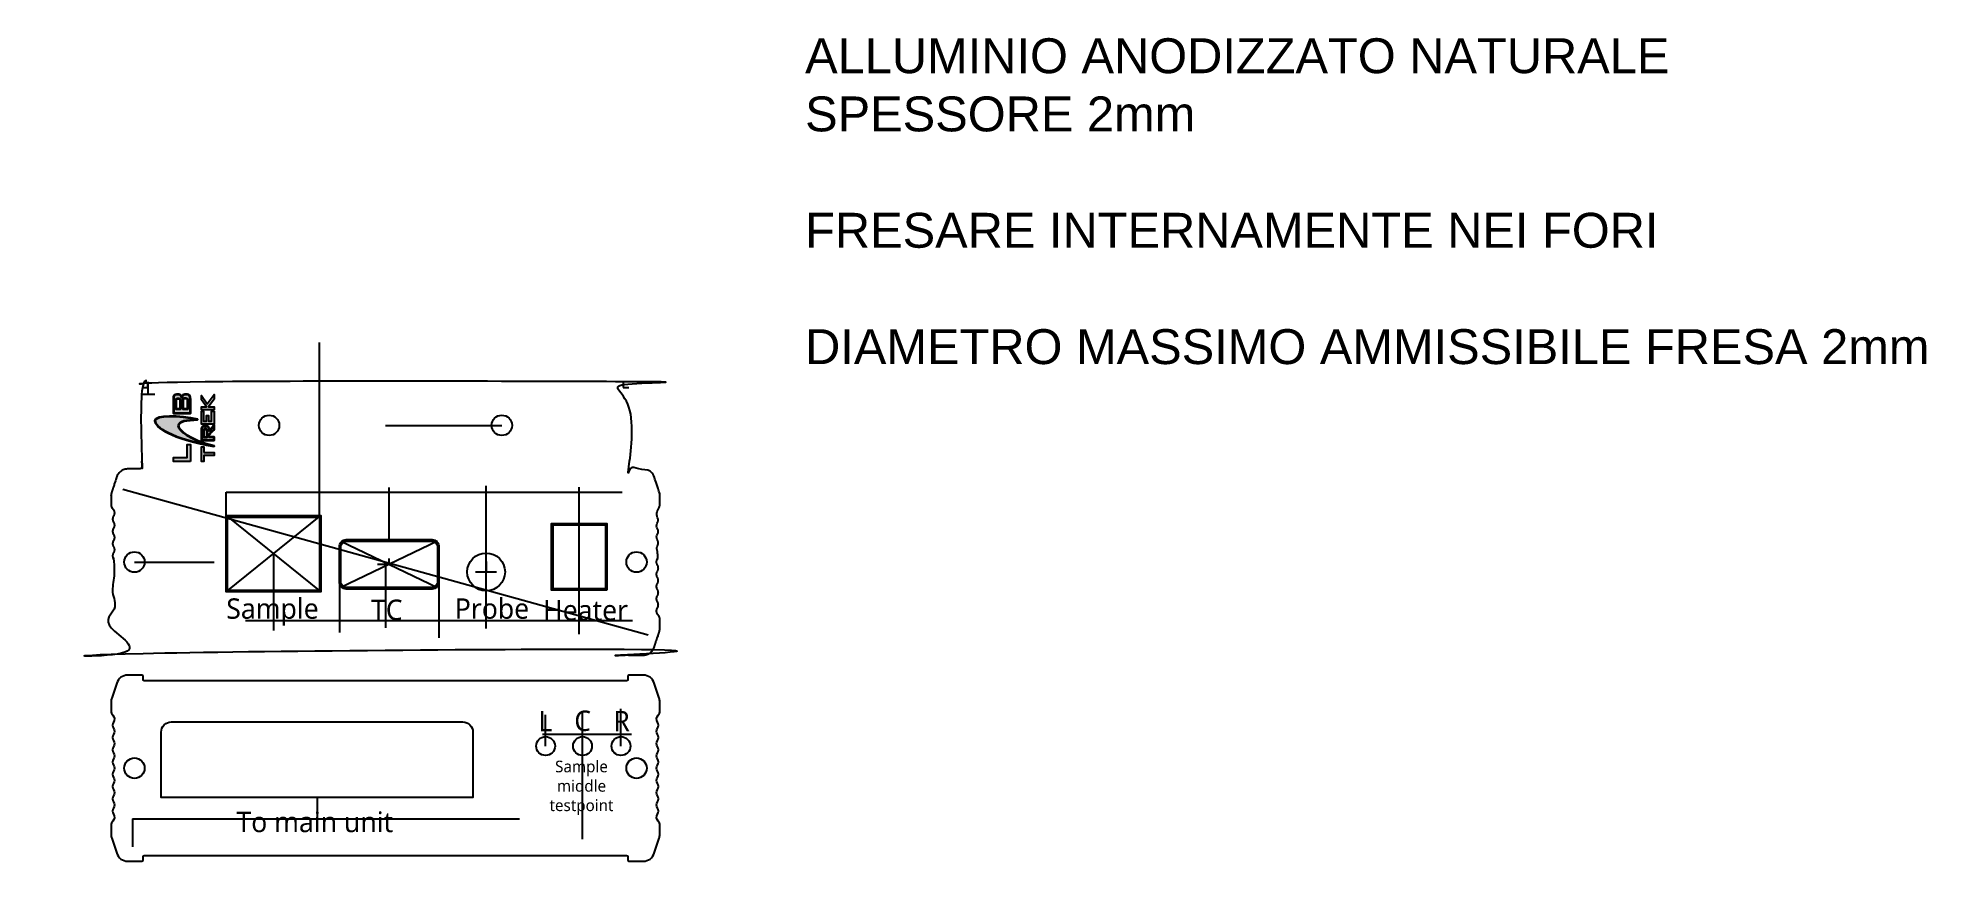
# Model space of a CAD drawing. Header units: millimetres. Extents: x -13 to 312, y 0 to 142.
import ezdxf

# ---------------------------------------------------------------- set-up
doc = ezdxf.new("R2010")
doc.units = ezdxf.units.MM
doc.header["$MEASUREMENT"] = 0
for name, color, linetype in [('ENGRAVE', 3, 'Continuous'), ('FRONT', 1, 'Continuous'), ('INCISIONS', 3, 'Continuous')]:
    doc.layers.add(name, color=color, linetype=linetype)
doc.styles.get("Standard").update_dxf_attribs({"font": 'arial.ttf'})

msp = doc.modelspace()

# ---------------------------------------------------------------- hatches: boundary and pattern name
at = {"layer": 'ENGRAVE'}
h = msp.add_hatch(color=256, dxfattribs=at)
h.dxf.hatch_style = 1
edge = h.paths.add_edge_path()
edge.add_spline(control_points=[(13.64, 79.37), (13.64, 79.95), (13.45, 80.24), (13.07, 80.24)], knot_values=[1, 1, 1, 1, 2, 2, 2, 2], weights=[1, 1, 1, 1], degree=3, periodic=0)
edge.add_spline(control_points=[(13.07, 80.24), (12.94, 80.24), (12.82, 80.24), (12.69, 80.24)], knot_values=[0, 0, 0, 0, 1, 1, 1, 1], weights=[1, 1, 1, 1], degree=3, periodic=0)
edge.add_spline(control_points=[(12.69, 80.24), (12.36, 80.24), (12.17, 80.06), (12.13, 79.71)], knot_values=[8, 8, 8, 8, 9, 9, 9, 9], weights=[1, 1, 1, 1], degree=3, periodic=0)
edge.add_spline(control_points=[(12.13, 79.71), (12.08, 80.05), (11.92, 80.22), (11.63, 80.22)], knot_values=[7, 7, 7, 7, 8, 8, 8, 8], weights=[1, 1, 1, 1], degree=3, periodic=0)
edge.add_spline(control_points=[(11.63, 80.22), (11.51, 80.22), (11.39, 80.22), (11.27, 80.22)], knot_values=[6, 6, 6, 6, 7, 7, 7, 7], weights=[1, 1, 1, 1], degree=3, periodic=0)
edge.add_spline(control_points=[(11.27, 80.22), (10.89, 80.22), (10.7, 80), (10.7, 79.55)], knot_values=[5, 5, 5, 5, 6, 6, 6, 6], weights=[1, 1, 1, 1], degree=3, periodic=0)
edge.add_spline(control_points=[(10.7, 79.55), (10.7, 78.72), (10.7, 77.88), (10.7, 77.04)], knot_values=[4, 4, 4, 4, 5, 5, 5, 5], weights=[1, 1, 1, 1], degree=3, periodic=0)
edge.add_spline(control_points=[(10.7, 77.04), (11.68, 77.04), (12.66, 77.04), (13.64, 77.04)], knot_values=[3, 3, 3, 3, 4, 4, 4, 4], weights=[1, 1, 1, 1], degree=3, periodic=0)
edge.add_spline(control_points=[(13.64, 77.04), (13.64, 77.81), (13.64, 78.59), (13.64, 79.37)], knot_values=[2, 2, 2, 2, 3, 3, 3, 3], weights=[1, 1, 1, 1], degree=3, periodic=0)
edge = h.paths.add_edge_path(flags=16)
edge.add_spline(control_points=[(13.07, 79.51), (13.1, 79.46), (13.11, 79.38), (13.11, 79.27)], knot_values=[6, 6, 6, 6, 7, 7, 7, 7], weights=[1, 1, 1, 1], degree=3, periodic=0)
edge.add_spline(control_points=[(13.11, 79.27), (13.11, 78.75), (13.11, 78.23), (13.11, 77.71)], knot_values=[5, 5, 5, 5, 6, 6, 6, 6], weights=[1, 1, 1, 1], degree=3, periodic=0)
edge.add_spline(control_points=[(13.11, 77.71), (12.86, 77.71), (12.61, 77.71), (12.37, 77.71)], knot_values=[4, 4, 4, 4, 5, 5, 5, 5], weights=[1, 1, 1, 1], degree=3, periodic=0)
edge.add_spline(control_points=[(12.37, 77.71), (12.37, 78.23), (12.37, 78.75), (12.37, 79.27)], knot_values=[3, 3, 3, 3, 4, 4, 4, 4], weights=[1, 1, 1, 1], degree=3, periodic=0)
edge.add_spline(control_points=[(12.37, 79.27), (12.37, 79.38), (12.38, 79.46), (12.41, 79.51)], knot_values=[2, 2, 2, 2, 3, 3, 3, 3], weights=[1, 1, 1, 1], degree=3, periodic=0)
edge.add_spline(control_points=[(12.41, 79.51), (12.44, 79.57), (12.52, 79.6), (12.63, 79.6)], knot_values=[1, 1, 1, 1, 2, 2, 2, 2], weights=[1, 1, 1, 1], degree=3, periodic=0)
edge.add_spline(control_points=[(12.63, 79.6), (12.7, 79.6), (12.78, 79.6), (12.85, 79.6)], knot_values=[0, 0, 0, 0, 1, 1, 1, 1], weights=[1, 1, 1, 1], degree=3, periodic=0)
edge.add_spline(control_points=[(12.85, 79.6), (12.96, 79.6), (13.03, 79.57), (13.07, 79.51)], knot_values=[7, 7, 7, 7, 8, 8, 8, 8], weights=[1, 1, 1, 1], degree=3, periodic=0)
edge = h.paths.add_edge_path(flags=16)
edge.add_spline(control_points=[(11.67, 79.58), (11.81, 79.58), (11.88, 79.48), (11.88, 79.27)], knot_values=[5, 5, 5, 5, 6, 6, 6, 6], weights=[1, 1, 1, 1], degree=3, periodic=0)
edge.add_spline(control_points=[(11.88, 79.27), (11.88, 78.75), (11.88, 78.23), (11.88, 77.71)], knot_values=[4, 4, 4, 4, 5, 5, 5, 5], weights=[1, 1, 1, 1], degree=3, periodic=0)
edge.add_spline(control_points=[(11.88, 77.71), (11.65, 77.71), (11.41, 77.71), (11.18, 77.71)], knot_values=[3, 3, 3, 3, 4, 4, 4, 4], weights=[1, 1, 1, 1], degree=3, periodic=0)
edge.add_spline(control_points=[(11.18, 77.71), (11.18, 78.23), (11.18, 78.75), (11.18, 79.27)], knot_values=[2, 2, 2, 2, 3, 3, 3, 3], weights=[1, 1, 1, 1], degree=3, periodic=0)
edge.add_spline(control_points=[(11.18, 79.27), (11.18, 79.48), (11.25, 79.58), (11.39, 79.58)], knot_values=[1, 1, 1, 1, 2, 2, 2, 2], weights=[1, 1, 1, 1], degree=3, periodic=0)
edge.add_spline(control_points=[(11.39, 79.58), (11.48, 79.58), (11.58, 79.58), (11.67, 79.58)], knot_values=[0, 0, 0, 0, 1, 1, 1, 1], weights=[1, 1, 1, 1], degree=3, periodic=0)
h.paths.add_polyline_path([(17.68, 78.13), (16.72, 78.13), (17.68, 79.44), (17.68, 80.25), (16.53, 78.63), (15.51, 80.07), (15.51, 79.34), (16.41, 78.13), (15.51, 78.13), (15.51, 77.62), (17.68, 77.62)])
h.paths.add_polyline_path([(15.88, 77.37), (15.51, 77.37), (15.51, 75.15), (17.68, 75.15), (17.68, 77.39), (17.27, 77.39), (17.27, 75.65), (16.73, 75.65), (16.73, 76.65), (16.36, 76.65), (16.36, 75.65), (15.88, 75.65)])
edge = h.paths.add_edge_path()
edge.add_spline(control_points=[(11.6, 74.87), (11.6, 75.77), (13.05, 75.8), (14.85, 75.92)], knot_values=[3, 3, 3, 3, 4, 4, 4, 4], degree=3, periodic=0)
edge.add_spline(control_points=[(14.85, 75.92), (11.78, 76.73), (7.51, 76.67), (7.51, 75.71), (7.51, 74.75), (10.17, 72.64), (17.73, 71.34)], knot_values=[1, 1, 1, 1, 2, 2, 2, 3, 3, 3, 3], degree=3, periodic=0)
edge.add_spline(control_points=[(17.73, 71.34), (13.43, 72.48), (11.6, 73.97), (11.6, 74.87)], knot_values=[0, 0, 0, 0, 1, 1, 1, 1], degree=3, periodic=0)
edge = h.paths.add_edge_path(flags=17)
edge.add_spline(control_points=[(16.86, 74.26), (16.86, 74.59), (16.72, 74.75), (16.44, 74.75)], knot_values=[0, 0, 0, 0, 1, 1, 1, 1], weights=[1, 1, 1, 1], degree=3, periodic=0)
edge.add_spline(control_points=[(16.44, 74.75), (16.27, 74.75), (16.1, 74.75), (15.93, 74.75)], knot_values=[11, 11, 11, 11, 12, 12, 12, 12], weights=[1, 1, 1, 1], degree=3, periodic=0)
edge.add_spline(control_points=[(15.93, 74.75), (15.65, 74.75), (15.51, 74.59), (15.51, 74.26)], knot_values=[10, 10, 10, 10, 11, 11, 11, 11], weights=[1, 1, 1, 1], degree=3, periodic=0)
edge.add_spline(control_points=[(15.51, 74.26), (15.51, 73.64), (15.51, 73.02), (15.51, 72.4)], knot_values=[9, 9, 9, 9, 10, 10, 10, 10], weights=[1, 1, 1, 1], degree=3, periodic=0)
edge.add_spline(control_points=[(15.51, 72.4), (16.23, 72.4), (16.96, 72.4), (17.68, 72.4)], knot_values=[8, 8, 8, 8, 9, 9, 9, 9], weights=[1, 1, 1, 1], degree=3, periodic=0)
edge.add_spline(control_points=[(17.68, 72.4), (17.68, 72.57), (17.68, 72.73), (17.68, 72.9)], knot_values=[7, 7, 7, 7, 8, 8, 8, 8], weights=[1, 1, 1, 1], degree=3, periodic=0)
edge.add_spline(control_points=[(17.68, 72.9), (17.41, 72.9), (17.13, 72.9), (16.86, 72.9)], knot_values=[6, 6, 6, 6, 7, 7, 7, 7], weights=[1, 1, 1, 1], degree=3, periodic=0)
edge.add_spline(control_points=[(16.86, 72.9), (16.86, 73.06), (16.86, 73.22), (16.86, 73.38)], knot_values=[5, 5, 5, 5, 6, 6, 6, 6], weights=[1, 1, 1, 1], degree=3, periodic=0)
edge.add_spline(control_points=[(16.86, 73.38), (17.13, 73.67), (17.41, 73.96), (17.68, 74.25)], knot_values=[4, 4, 4, 4, 5, 5, 5, 5], weights=[1, 1, 1, 1], degree=3, periodic=0)
edge.add_spline(control_points=[(17.68, 74.25), (17.68, 74.49), (17.68, 74.74), (17.68, 74.98)], knot_values=[3, 3, 3, 3, 4, 4, 4, 4], weights=[1, 1, 1, 1], degree=3, periodic=0)
edge.add_spline(control_points=[(17.68, 74.98), (17.41, 74.64), (17.13, 74.31), (16.86, 73.98)], knot_values=[2, 2, 2, 2, 3, 3, 3, 3], weights=[1, 1, 1, 1], degree=3, periodic=0)
edge.add_spline(control_points=[(16.86, 73.98), (16.86, 74.07), (16.86, 74.17), (16.86, 74.26)], knot_values=[1, 1, 1, 1, 2, 2, 2, 2], weights=[1, 1, 1, 1], degree=3, periodic=0)
edge = h.paths.add_edge_path(flags=16)
edge.add_spline(control_points=[(16.49, 74.03), (16.49, 74.11), (16.48, 74.17), (16.46, 74.2)], knot_values=[5, 5, 5, 5, 6, 6, 6, 6], weights=[1, 1, 1, 1], degree=3, periodic=0)
edge.add_spline(control_points=[(16.46, 74.2), (16.44, 74.24), (16.39, 74.26), (16.32, 74.26)], knot_values=[6, 6, 6, 6, 7, 7, 7, 7], weights=[1, 1, 1, 1], degree=3, periodic=0)
edge.add_spline(control_points=[(16.32, 74.26), (16.23, 74.26), (16.14, 74.26), (16.05, 74.26)], knot_values=[7, 7, 7, 7, 8, 8, 8, 8], weights=[1, 1, 1, 1], degree=3, periodic=0)
edge.add_spline(control_points=[(16.05, 74.26), (15.98, 74.26), (15.93, 74.24), (15.9, 74.2)], knot_values=[0, 0, 0, 0, 1, 1, 1, 1], weights=[1, 1, 1, 1], degree=3, periodic=0)
edge.add_spline(control_points=[(15.9, 74.2), (15.89, 74.17), (15.88, 74.11), (15.88, 74.03)], knot_values=[1, 1, 1, 1, 2, 2, 2, 2], weights=[1, 1, 1, 1], degree=3, periodic=0)
edge.add_spline(control_points=[(15.88, 74.03), (15.88, 73.66), (15.88, 73.28), (15.88, 72.9)], knot_values=[2, 2, 2, 2, 3, 3, 3, 3], weights=[1, 1, 1, 1], degree=3, periodic=0)
edge.add_spline(control_points=[(15.88, 72.9), (16.08, 72.9), (16.29, 72.9), (16.49, 72.9)], knot_values=[3, 3, 3, 3, 4, 4, 4, 4], weights=[1, 1, 1, 1], degree=3, periodic=0)
edge.add_spline(control_points=[(16.49, 72.9), (16.49, 73.28), (16.49, 73.66), (16.49, 74.03)], knot_values=[4, 4, 4, 4, 5, 5, 5, 5], weights=[1, 1, 1, 1], degree=3, periodic=0)
h.paths.add_polyline_path([(15.9, 71.25), (15.51, 71.25), (15.51, 68.75), (15.9, 68.75), (15.9, 69.74), (17.68, 69.74), (17.68, 70.25), (15.9, 70.25)])
h.paths.add_polyline_path([(13.64, 71.64), (13.09, 71.64), (13.09, 69.43), (10.7, 69.43), (10.7, 68.75), (13.64, 68.75)])

# ---------------------------------------------------------------- linework, layer by layer
for p, q in [((35.81, 59.18), (35.81, 89.18)), ((5.3, 81.44), (6.3, 81.44)), ((6.3, 81.44), (6.3, 82.44)), ((6.3, 82.44), (6.3, 80.26)), ((88, 82.44), (88, 81.44)), ((88, 81.44), (89, 81.44)), ((7.49, 80.26), (5.3, 80.26)), ((47.15, 74.94), (67.15, 74.94)), ((2, 63.94), (92.3, 38.94)), ((19.74, 59.43), (19.74, 63.43)), ((19.74, 63.43), (87.82, 63.43)), ((47.78, 55.29), (47.78, 64.26)), ((64.45, 40.01), (64.45, 64.55)), ((80.45, 39.03), (80.45, 64.31)), ((19.74, 46.29), (36.06, 59.43)), ((19.74, 59.43), (36.06, 46.29)), ((76.15, 57.84), (75.69, 57.84)), ((75.95, 57.64), (75.95, 57.93)), ((27.9, 52.86), (27.9, 39.64)), ((39.48, 55.04), (56.08, 47.05)), ((56.08, 55.04), (39.48, 47.05)), ((47.78, 51.04), (47.78, 52.03)), ((4, 51.44), (17.72, 51.44)), ((39.23, 49.25), (39.23, 39.31)), ((47.78, 51.04), (45.77, 51.04)), ((47.15, 51.44), (47.15, 40.11)), ((56.33, 48.9), (56.33, 38.42)), ((62.65, 49.74), (66.25, 49.74)), ((64.45, 51.54), (64.45, 49.74)), ((19.99, 46.61), (19.99, 46.8)), ((20.24, 46.61), (19.99, 46.61)), ((35.56, 46.61), (35.81, 46.61)), ((35.81, 46.61), (35.81, 46.8)), ((84.75, 46.84), (84.99, 46.84)), ((84.95, 47.04), (84.95, 46.82)), ((23.08, 41.38), (89.59, 41.38)), ((87.63, 19.8), (87.63, 26.22)), ((74.67, 19.8), (74.67, 25.15)), ((81.02, 3.81), (81.02, 25.67)), ((74.15, 21.86), (89.43, 21.86)), ((35.39, 10.95), (35.39, 5.56)), ((3.65, 7.31), (70.16, 7.31)), ((3.65, 7.31), (3.65, 2.5))]:
    msp.add_line(p, q)
for points in [[(19.99, 59.18), (35.81, 59.18), (35.81, 46.54), (19.99, 46.54)], [(84.95, 46.84), (75.95, 46.84), (75.95, 57.84), (84.95, 57.84)]]:
    msp.add_lwpolyline(points, close=True)
msp.add_lwpolyline([(40.42, 47.05, -0.414214), (39.48, 48.04), (39.48, 54.04, -0.414214), (40.42, 55.04), (55.14, 55.04, -0.414214), (56.08, 54.04), (56.08, 48.04, -0.414214), (55.14, 47.05)], format="xyb", close=True)
for p, q in [((13.64, 77.04), (13.64, 77.04)), ((15.88, 74.03), (15.88, 74.03)), ((16.86, 74.26), (16.86, 74.26)), ((17.68, 72.4), (17.68, 72.4))]:
    msp.add_line(p, q, dxfattribs=at)
for points in [[(17.68, 77.62), (15.51, 77.62), (15.51, 78.13), (16.41, 78.13), (15.51, 79.34), (15.51, 80.07), (16.53, 78.63), (17.68, 80.25), (17.68, 79.44), (16.72, 78.13), (17.68, 78.13), (17.68, 77.62)], [(17.68, 75.15), (15.51, 75.15), (15.51, 77.37), (15.88, 77.37), (15.88, 75.65), (16.36, 75.65), (16.36, 76.65), (16.73, 76.65), (16.73, 75.65), (17.27, 75.65), (17.27, 77.39), (17.68, 77.39), (17.68, 75.15)], [(13.64, 68.75), (10.7, 68.75), (10.7, 69.43), (13.09, 69.43), (13.09, 71.64), (13.64, 71.64), (13.64, 68.75)], [(15.9, 70.25), (17.68, 70.25), (17.68, 69.74), (15.9, 69.74), (15.9, 68.75), (15.51, 68.75), (15.51, 71.25), (15.9, 71.25), (15.9, 70.25)]]:
    msp.add_lwpolyline(points, close=True, dxfattribs=at)
at = {"layer": 'ENGRAVE', "lineweight": 35}
for points, knots in [([(12.69, 80.24), (12.82, 80.24), (12.94, 80.24), (13.07, 80.24), (13.45, 80.24), (13.64, 79.95), (13.64, 79.37), (13.64, 78.59), (13.64, 77.81), (13.64, 77.04), (12.66, 77.04), (11.68, 77.04), (10.7, 77.04), (10.7, 77.88), (10.7, 78.72), (10.7, 79.55), (10.7, 80), (10.89, 80.22), (11.27, 80.22), (11.39, 80.22), (11.51, 80.22), (11.63, 80.22), (11.92, 80.22), (12.08, 80.05), (12.13, 79.71), (12.17, 80.06), (12.36, 80.24), (12.69, 80.24)], [0, 0, 0, 0, 1, 1, 1, 2, 2, 2, 3, 3, 3, 4, 4, 4, 5, 5, 5, 6, 6, 6, 7, 7, 7, 8, 8, 8, 9, 9, 9, 9]), ([(11.67, 79.58), (11.58, 79.58), (11.48, 79.58), (11.39, 79.58), (11.25, 79.58), (11.18, 79.48), (11.18, 79.27), (11.18, 78.75), (11.18, 78.23), (11.18, 77.71), (11.41, 77.71), (11.65, 77.71), (11.88, 77.71), (11.88, 78.23), (11.88, 78.75), (11.88, 79.27), (11.88, 79.48), (11.81, 79.58), (11.67, 79.58)], [0, 0, 0, 0, 1, 1, 1, 2, 2, 2, 3, 3, 3, 4, 4, 4, 5, 5, 5, 6, 6, 6, 6]), ([(12.85, 79.6), (12.78, 79.6), (12.7, 79.6), (12.63, 79.6), (12.52, 79.6), (12.44, 79.57), (12.41, 79.51), (12.38, 79.46), (12.37, 79.38), (12.37, 79.27), (12.37, 78.75), (12.37, 78.23), (12.37, 77.71), (12.61, 77.71), (12.86, 77.71), (13.11, 77.71), (13.11, 78.23), (13.11, 78.75), (13.11, 79.27), (13.11, 79.38), (13.1, 79.46), (13.07, 79.51), (13.03, 79.57), (12.96, 79.6), (12.85, 79.6)], [0, 0, 0, 0, 1, 1, 1, 2, 2, 2, 3, 3, 3, 4, 4, 4, 5, 5, 5, 6, 6, 6, 7, 7, 7, 8, 8, 8, 8]), ([(11.6, 74.87), (11.6, 73.97), (13.43, 72.48), (17.73, 71.34), (10.17, 72.64), (7.51, 74.75), (7.51, 75.71), (7.51, 76.67), (11.78, 76.73), (14.85, 75.92), (13.05, 75.8), (11.6, 75.77), (11.6, 74.87)], [0, 0, 0, 0, 1, 1, 1, 2, 2, 2, 3, 3, 3, 4, 4, 4, 4]), ([(16.44, 74.75), (16.72, 74.75), (16.86, 74.59), (16.86, 74.26), (16.86, 74.17), (16.86, 74.07), (16.86, 73.98), (17.13, 74.31), (17.41, 74.64), (17.68, 74.98), (17.68, 74.74), (17.68, 74.49), (17.68, 74.25), (17.41, 73.96), (17.13, 73.67), (16.86, 73.38), (16.86, 73.22), (16.86, 73.06), (16.86, 72.9), (17.13, 72.9), (17.41, 72.9), (17.68, 72.9), (17.68, 72.73), (17.68, 72.57), (17.68, 72.4), (16.96, 72.4), (16.23, 72.4), (15.51, 72.4), (15.51, 73.02), (15.51, 73.64), (15.51, 74.26), (15.51, 74.59), (15.65, 74.75), (15.93, 74.75), (16.1, 74.75), (16.27, 74.75), (16.44, 74.75)], [0, 0, 0, 0, 1, 1, 1, 2, 2, 2, 3, 3, 3, 4, 4, 4, 5, 5, 5, 6, 6, 6, 7, 7, 7, 8, 8, 8, 9, 9, 9, 10, 10, 10, 11, 11, 11, 12, 12, 12, 12]), ([(16.05, 74.26), (15.98, 74.26), (15.93, 74.24), (15.9, 74.2), (15.89, 74.17), (15.88, 74.11), (15.88, 74.03), (15.88, 73.66), (15.88, 73.28), (15.88, 72.9), (16.08, 72.9), (16.29, 72.9), (16.49, 72.9), (16.49, 73.28), (16.49, 73.66), (16.49, 74.03), (16.49, 74.11), (16.48, 74.17), (16.46, 74.2), (16.44, 74.24), (16.39, 74.26), (16.32, 74.26), (16.23, 74.26), (16.14, 74.26), (16.05, 74.26), (16.14, 74.26), (16.23, 74.26), (16.32, 74.26)], [0, 0, 0, 0, 1, 1, 1, 2, 2, 2, 3, 3, 3, 4, 4, 4, 5, 5, 5, 6, 6, 6, 7, 7, 7, 8, 8, 8, 9, 9, 9, 9])]:
    msp.add_open_spline(points, degree=3, knots=knots, dxfattribs=at)
at = {"layer": 'FRONT'}
for points in [[(19.74, 59.43), (36.06, 59.43), (36.06, 46.29), (19.74, 46.29)], [(85.2, 46.59), (75.7, 46.59), (75.7, 58.09), (85.2, 58.09)]]:
    msp.add_lwpolyline(points, close=True, dxfattribs=at)
for points in [[(40.42, 46.8, -0.414214), (39.23, 48.05), (39.23, 54.04, -0.414214), (40.42, 55.29), (55.15, 55.29, -0.414214), (56.33, 54.04), (56.33, 48.05, -0.414214), (55.15, 46.8)], [(10.34, 23.95), (60.44, 23.95, -0.414214), (62.19, 22.2), (62.19, 10.95), (8.59, 10.95), (8.59, 22.2, -0.414214)]]:
    msp.add_lwpolyline(points, format="xyb", close=True, dxfattribs=at)
for centre, radius in [((27.15, 74.94), 1.75), ((67.15, 74.94), 1.75), ((4, 51.44), 1.75), ((64.45, 49.74), 3.25), ((90.3, 51.44), 1.75), ((74.67, 19.8), 1.62), ((81.02, 19.8), 1.62), ((87.63, 19.8), 1.62), ((4, 16), 1.75), ((90.3, 16), 1.75)]:
    msp.add_circle(centre, radius, dxfattribs=at)
at = {"layer": 'FRONT', "lineweight": 25}
msp.add_rational_spline([(89, 35.44), (88.89, 35.44), (88.8, 35.53), (88.8, 35.64), (88.8, 35.64), (88.8, 36.24), (88.8, 36.24), (88.8, 36.36), (88.71, 36.44), (88.6, 36.44), (88.6, 36.44), (5.7, 36.44), (5.7, 36.44), (5.59, 36.44), (5.5, 36.36), (5.5, 36.24), (5.5, 36.24), (5.5, 35.64), (5.5, 35.64), (5.5, 35.53), (5.41, 35.44), (5.3, 35.44), (5.3, 35.44), (2.85, 35.44), (2.85, 35.44), (1.98, 35.44), (1.22, 36), (0.95, 36.82), (0.95, 36.82), (0.1, 39.39), (0.1, 39.39), (0.03, 39.59), (0, 39.8), (0, 40.02), (0, 40.02), (0, 41.64), (0, 41.64), (0, 41.9), (0.1, 42.14), (0.28, 42.33), (0.59, 42.66), (0.64, 43.16), (0.4, 43.54), (0.2, 43.87), (0.2, 44.27), (0.4, 44.6), (0.6, 44.92), (0.6, 45.33), (0.4, 45.65), (0.2, 45.97), (0.2, 46.38), (0.4, 46.7), (0.6, 47.03), (0.6, 47.43), (0.4, 47.76), (0.2, 48.08), (0.2, 48.49), (0.4, 48.81), (0.6, 49.13), (0.6, 49.54), (0.4, 49.86), (0.2, 50.19), (0.2, 50.6), (0.4, 50.92), (0.6, 51.24), (0.6, 51.65), (0.4, 51.97), (0.2, 52.29), (0.2, 52.7), (0.4, 53.03), (0.6, 53.35), (0.6, 53.76), (0.4, 54.08), (0.2, 54.4), (0.2, 54.81), (0.4, 55.13), (0.6, 55.46), (0.6, 55.86), (0.4, 56.19), (0.2, 56.51), (0.2, 56.92), (0.4, 57.24), (0.6, 57.56), (0.6, 57.97), (0.4, 58.29), (0.2, 58.62), (0.2, 59.02), (0.4, 59.35), (0.64, 59.73), (0.59, 60.23), (0.28, 60.56), (0.1, 60.75), (0, 60.99), (0, 61.25), (0, 61.25), (0, 62.87), (0, 62.87), (0, 63.09), (0.03, 63.3), (0.1, 63.5), (0.1, 63.5), (0.95, 66.07), (0.95, 66.07), (1.22, 66.89), (1.98, 67.44), (2.85, 67.44), (2.85, 67.44), (4.08, 67.44), (4.8, 67.44), (5.09, 67.44), (5.3, 67.65), (5.3, 67.94), (5.3, 72.44), (5.3, 76.94), (5.3, 81.44), (5.3, 82.03), (5.71, 82.44), (6.3, 82.44), (33.53, 82.44), (60.77, 82.44), (88, 82.44), (88.59, 82.44), (89, 82.03), (89, 81.44), (89, 76.94), (89, 72.44), (89, 67.94), (89, 67.65), (89.21, 67.44), (89.5, 67.44), (90.22, 67.44), (91.45, 67.44), (91.45, 67.44), (92.32, 67.44), (93.08, 66.89), (93.35, 66.07), (93.35, 66.07), (94.2, 63.5), (94.2, 63.5), (94.27, 63.3), (94.3, 63.09), (94.3, 62.87), (94.3, 62.87), (94.3, 61.25), (94.3, 61.25), (94.3, 60.99), (94.2, 60.75), (94.03, 60.56), (93.71, 60.23), (93.66, 59.73), (93.9, 59.35), (94.1, 59.02), (94.1, 58.62), (93.9, 58.29), (93.7, 57.97), (93.7, 57.56), (93.9, 57.24), (94.1, 56.92), (94.1, 56.51), (93.9, 56.19), (93.7, 55.86), (93.7, 55.46), (93.9, 55.13), (94.1, 54.81), (94.1, 54.4), (93.9, 54.08), (93.7, 53.76), (93.7, 53.35), (93.9, 53.03), (94.1, 52.7), (94.1, 52.29), (93.9, 51.97), (93.7, 51.65), (93.7, 51.24), (93.9, 50.92), (94.1, 50.6), (94.1, 50.19), (93.9, 49.86), (93.7, 49.54), (93.7, 49.13), (93.9, 48.81), (94.1, 48.49), (94.1, 48.08), (93.9, 47.76), (93.7, 47.43), (93.7, 47.03), (93.9, 46.7), (94.1, 46.38), (94.1, 45.97), (93.9, 45.65), (93.7, 45.33), (93.7, 44.92), (93.9, 44.6), (94.1, 44.27), (94.1, 43.87), (93.9, 43.54), (93.66, 43.16), (93.71, 42.66), (94.03, 42.33), (94.2, 42.14), (94.3, 41.9), (94.3, 41.64), (94.3, 41.64), (94.3, 40.02), (94.3, 40.02), (94.3, 39.8), (94.27, 39.59), (94.2, 39.39), (94.2, 39.39), (93.35, 36.82), (93.35, 36.82), (93.08, 36), (92.32, 35.44), (91.45, 35.44), (91.45, 35.44), (89, 35.44), (89, 35.44)], [1, 1, 1, 1, 1, 1, 1, 1, 1, 1, 1, 1, 1, 1, 1, 1, 1, 1, 1, 1, 1, 1, 1, 1, 1, 1, 1, 1, 1, 1, 1, 1, 1, 1, 1, 1, 1, 1, 1, 1, 1, 1, 1, 1, 1, 1, 1, 1, 1, 1, 1, 1, 1, 1, 1, 1, 1, 1, 1, 1, 1, 1, 1, 1, 1, 1, 1, 1, 1, 1, 1, 1, 1, 1, 1, 1, 1, 1, 1, 1, 1, 1, 1, 1, 1, 1, 1, 1, 1, 1, 1, 1, 1, 1, 1, 1, 1, 1, 1, 1, 1, 1, 1, 1, 1, 1, 1, 1, 1, 0.804737854124, 0.804737854124, 1, 1, 1, 1, 0.804737854124, 0.804737854124, 1, 1, 1, 1, 0.804737854124, 0.804737854124, 1, 1, 1, 1, 0.804737854124, 0.804737854124, 1, 1, 1, 1, 1, 1, 1, 1, 1, 1, 1, 1, 1, 1, 1, 1, 1, 1, 1, 1, 1, 1, 1, 1, 1, 1, 1, 1, 1, 1, 1, 1, 1, 1, 1, 1, 1, 1, 1, 1, 1, 1, 1, 1, 1, 1, 1, 1, 1, 1, 1, 1, 1, 1, 1, 1, 1, 1, 1, 1, 1, 1, 1, 1, 1, 1, 1, 1, 1, 1, 1, 1, 1, 1, 1, 1, 1, 1, 1, 1, 1, 1, 1, 1, 1, 1, 1, 1], degree=3, knots=[0, 0, 0, 0, 1, 1, 1, 2, 2, 2, 3, 3, 3, 4, 4, 4, 5, 5, 5, 6, 6, 6, 7, 7, 7, 8, 8, 8, 9, 9, 9, 10, 10, 10, 11, 11, 11, 12, 12, 12, 13, 13, 13, 14, 14, 14, 15, 15, 15, 16, 16, 16, 17, 17, 17, 18, 18, 18, 19, 19, 19, 20, 20, 20, 21, 21, 21, 22, 22, 22, 23, 23, 23, 24, 24, 24, 25, 25, 25, 26, 26, 26, 27, 27, 27, 28, 28, 28, 29, 29, 29, 30, 30, 30, 31, 31, 31, 32, 32, 32, 33, 33, 33, 34, 34, 34, 35, 35, 35, 35.709875, 35.709875, 35.709875, 37.280672, 37.280672, 37.280672, 38.280672, 38.280672, 38.280672, 39.851468, 39.851468, 39.851468, 40.851468, 40.851468, 40.851468, 42.422264, 42.422264, 42.422264, 43.422264, 43.422264, 43.422264, 44.993061, 44.993061, 44.993061, 45.702936, 45.702936, 45.702936, 46.702936, 46.702936, 46.702936, 47.702936, 47.702936, 47.702936, 48.702936, 48.702936, 48.702936, 49.702936, 49.702936, 49.702936, 50.702936, 50.702936, 50.702936, 51.702936, 51.702936, 51.702936, 52.702936, 52.702936, 52.702936, 53.702936, 53.702936, 53.702936, 54.702936, 54.702936, 54.702936, 55.702936, 55.702936, 55.702936, 56.702936, 56.702936, 56.702936, 57.702936, 57.702936, 57.702936, 58.702936, 58.702936, 58.702936, 59.702936, 59.702936, 59.702936, 60.702936, 60.702936, 60.702936, 61.702936, 61.702936, 61.702936, 62.702936, 62.702936, 62.702936, 63.702936, 63.702936, 63.702936, 64.702936, 64.702936, 64.702936, 65.702936, 65.702936, 65.702936, 66.702936, 66.702936, 66.702936, 67.702936, 67.702936, 67.702936, 68.702936, 68.702936, 68.702936, 69.702936, 69.702936, 69.702936, 70.702936, 70.702936, 70.702936, 71.702936, 71.702936, 71.702936, 72.702936, 72.702936, 72.702936, 73.702936, 73.702936, 73.702936, 73.702936], dxfattribs=at)
msp.add_open_spline([(88.8, 0.2), (88.8, 0.2), (88.8, 0.8), (88.8, 0.8), (88.8, 0.91), (88.71, 1), (88.6, 1), (88.6, 1), (5.7, 1), (5.7, 1), (5.59, 1), (5.5, 0.91), (5.5, 0.8), (5.5, 0.8), (5.5, 0.2), (5.5, 0.2), (5.5, 0.09), (5.41, 0), (5.3, 0), (5.3, 0), (2.85, 0), (2.85, 0), (1.98, 0), (1.22, 0.55), (0.95, 1.38), (0.95, 1.38), (0.1, 3.95), (0.1, 3.95), (0.03, 4.15), (0, 4.36), (0, 4.57), (0, 4.57), (0, 6.19), (0, 6.19), (0, 6.45), (0.1, 6.7), (0.28, 6.88), (0.59, 7.21), (0.64, 7.71), (0.4, 8.1), (0.2, 8.42), (0.2, 8.83), (0.4, 9.15), (0.6, 9.47), (0.6, 9.88), (0.4, 10.21), (0.2, 10.53), (0.2, 10.94), (0.4, 11.26), (0.6, 11.58), (0.6, 11.99), (0.4, 12.31), (0.2, 12.64), (0.2, 13.04), (0.4, 13.37), (0.6, 13.69), (0.6, 14.1), (0.4, 14.42), (0.2, 14.74), (0.2, 15.15), (0.4, 15.47), (0.6, 15.8), (0.6, 16.2), (0.4, 16.53), (0.2, 16.85), (0.2, 17.26), (0.4, 17.58), (0.6, 17.9), (0.6, 18.31), (0.4, 18.63), (0.2, 18.96), (0.2, 19.36), (0.4, 19.69), (0.6, 20.01), (0.6, 20.42), (0.4, 20.74), (0.2, 21.06), (0.2, 21.47), (0.4, 21.79), (0.6, 22.12), (0.6, 22.53), (0.4, 22.85), (0.2, 23.17), (0.2, 23.58), (0.4, 23.9), (0.64, 24.29), (0.59, 24.79), (0.28, 25.12), (0.1, 25.3), (0, 25.55), (0, 25.81), (0, 25.81), (0, 27.43), (0, 27.43), (0, 27.64), (0.03, 27.85), (0.1, 28.05), (0.1, 28.05), (0.95, 30.62), (0.95, 30.62), (1.22, 31.45), (1.98, 32), (2.85, 32), (2.85, 32), (5.3, 32), (5.3, 32), (5.41, 32), (5.5, 31.91), (5.5, 31.8), (5.5, 31.8), (5.5, 31.2), (5.5, 31.2), (5.5, 31.09), (5.59, 31), (5.7, 31), (5.7, 31), (88.6, 31), (88.6, 31), (88.71, 31), (88.8, 31.09), (88.8, 31.2), (88.8, 31.2), (88.8, 31.8), (88.8, 31.8), (88.8, 31.91), (88.89, 32), (89, 32), (89, 32), (91.45, 32), (91.45, 32), (92.32, 32), (93.08, 31.45), (93.35, 30.62), (93.35, 30.62), (94.2, 28.05), (94.2, 28.05), (94.27, 27.85), (94.3, 27.64), (94.3, 27.43), (94.3, 27.43), (94.3, 25.81), (94.3, 25.81), (94.3, 25.55), (94.2, 25.3), (94.03, 25.12), (93.71, 24.79), (93.66, 24.29), (93.9, 23.9), (94.1, 23.58), (94.1, 23.17), (93.9, 22.85), (93.7, 22.53), (93.7, 22.12), (93.9, 21.79), (94.1, 21.47), (94.1, 21.06), (93.9, 20.74), (93.7, 20.42), (93.7, 20.01), (93.9, 19.69), (94.1, 19.36), (94.1, 18.96), (93.9, 18.63), (93.7, 18.31), (93.7, 17.9), (93.9, 17.58), (94.1, 17.26), (94.1, 16.85), (93.9, 16.53), (93.7, 16.2), (93.7, 15.8), (93.9, 15.47), (94.1, 15.15), (94.1, 14.74), (93.9, 14.42), (93.7, 14.1), (93.7, 13.69), (93.9, 13.37), (94.1, 13.04), (94.1, 12.64), (93.9, 12.31), (93.7, 11.99), (93.7, 11.58), (93.9, 11.26), (94.1, 10.94), (94.1, 10.53), (93.9, 10.21), (93.7, 9.88), (93.7, 9.47), (93.9, 9.15), (94.1, 8.83), (94.1, 8.42), (93.9, 8.1), (93.66, 7.71), (93.71, 7.21), (94.03, 6.88), (94.2, 6.7), (94.3, 6.45), (94.3, 6.19), (94.3, 6.19), (94.3, 4.57), (94.3, 4.57), (94.3, 4.36), (94.27, 4.15), (94.2, 3.95), (94.2, 3.95), (93.35, 1.38), (93.35, 1.38), (93.08, 0.55), (92.32, 0), (91.45, 0), (91.45, 0), (89, 0), (89, 0), (88.89, 0), (88.8, 0.09), (88.8, 0.2)], degree=3, knots=[0, 0, 0, 0, 1, 1, 1, 2, 2, 2, 3, 3, 3, 4, 4, 4, 5, 5, 5, 6, 6, 6, 7, 7, 7, 8, 8, 8, 9, 9, 9, 10, 10, 10, 11, 11, 11, 12, 12, 12, 13, 13, 13, 14, 14, 14, 15, 15, 15, 16, 16, 16, 17, 17, 17, 18, 18, 18, 19, 19, 19, 20, 20, 20, 21, 21, 21, 22, 22, 22, 23, 23, 23, 24, 24, 24, 25, 25, 25, 26, 26, 26, 27, 27, 27, 28, 28, 28, 29, 29, 29, 30, 30, 30, 31, 31, 31, 32, 32, 32, 33, 33, 33, 34, 34, 34, 35, 35, 35, 36, 36, 36, 37, 37, 37, 38, 38, 38, 39, 39, 39, 40, 40, 40, 41, 41, 41, 42, 42, 42, 43, 43, 43, 44, 44, 44, 45, 45, 45, 46, 46, 46, 47, 47, 47, 48, 48, 48, 49, 49, 49, 50, 50, 50, 51, 51, 51, 52, 52, 52, 53, 53, 53, 54, 54, 54, 55, 55, 55, 56, 56, 56, 57, 57, 57, 58, 58, 58, 59, 59, 59, 60, 60, 60, 61, 61, 61, 62, 62, 62, 63, 63, 63, 64, 64, 64, 65, 65, 65, 66, 66, 66, 67, 67, 67, 68, 68, 68, 69, 69, 69, 70, 70, 70, 71, 71, 71, 72, 72, 72, 72], dxfattribs=at)

# ---------------------------------------------------------------- texts
at = {"insert": (119.28, 141.48), "char_height": 6, "attachment_point": 1}
msp.add_mtext_dynamic_manual_height_columns('ALLUMINIO ANODIZZATO NATURALE \\PSPESSORE 2mm\\P\\PFRESARE INTERNAMENTE NEI FORI\\P\\PDIAMETRO MASSIMO AMMISSIBILE FRESA 2mm', width=226.9994, gutter_width=1, heights=[0], dxfattribs=at)
at = {"layer": 'INCISIONS', "attachment_point": 1}
for s, width, insert, char_height in [('{\\fRoboto|b0|i0|c0|p0;Sample}', 13.9555, (19.79, 45.19), 3.5), ('{\\fRoboto|b0|i0|c0|p0;TC}', 4.92, (44.67, 44.98), 3.5), ('{\\fRoboto|b0|i0|c0|p0;Probe}', 10.7158, (59.07, 45.19), 3.5), ('{\\fRoboto|b0|i0|c0|p0;Heater}', 12.3396, (74.24, 44.91), 3.5), ('{\\fRoboto|b0|i0|c0|p0;L}', 2, (73.44, 25.85), 3.5), ('{\\fRoboto|b0|i0|c0|p0;C}', 3.5, (79.6, 25.9), 3.5), ('{\\fRoboto|b0|i0|c0|p0;R}', 2, (86.31, 25.85), 3.5), ('\\pxqc;{\\fRoboto|b0|i0|c0|p0;Sample\\Pmiddle\\Ptestpoint}', 10.9845, (75.35, 17.29), 2), ('{\\fRoboto|b0|i0|c0|p0;To main unit}', 28.0055, (21.54, 8.5), 3.5)]:
    msp.add_mtext_dynamic_manual_height_columns(s, width=width, gutter_width=1, heights=[0], dxfattribs=dict(at, insert=insert, char_height=char_height))

doc.saveas('drawing.dxf')
